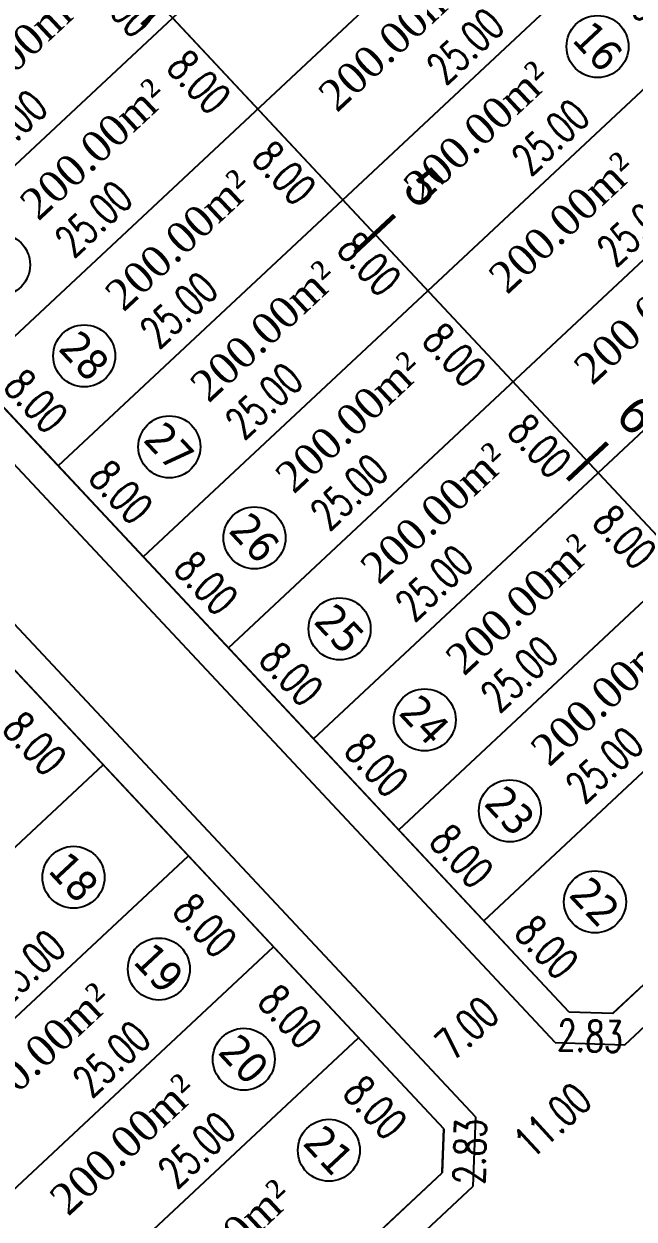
# Model space of a CAD drawing. Header units: metres. Extents: x 436314 to 439216, y 9612307 to 9615043.
# Drawn here: x 437569.4 to 437608.6, y 9614824.6 to 9614901.4 of the extents above; entities that cross this region are included whole.
import ezdxf

# ---------------------------------------------------------------- set-up
doc = ezdxf.new("R2010")
doc.units = ezdxf.units.M
doc.header["$PDMODE"] = 35
doc.header["$PDSIZE"] = 0.1
doc.linetypes.add('ACAD_ISO02W100', pattern=[15, 12, -3])
for name, color, linetype in [('Auxiliar', 7, 'Continuous'), ('COTAS', 10, 'Continuous'), ('Eixo Acesso', 2, 'ACAD_ISO02W100'), ('Estacas', 7, 'Continuous'), ('Layer3', 1, 'Continuous'), ('M_FIO', 32, 'Continuous'), ('ÁREA', 7, 'Continuous')]:
    doc.layers.add(name, color=color, linetype=linetype)
doc.layers.get('0').off()
doc.styles.add('ARIAL', font='arial.ttf')
doc.styles.add('COTAS', font='romans.shx', dxfattribs={"width": 0.7})
doc.styles.add('tahoma', font='tahoma.ttf')
doc.styles.add('ÁREA', font='times.ttf', dxfattribs={"height": 2})
doc.dimstyles.new('C-75', dxfattribs={"dimtxt": 2, "dimasz": 0.2, "dimexe": 0, "dimexo": 0, "dimgap": 1, "dimtad": 0, "dimzin": 4, "dimdsep": 46, "dimtxsty": 'COTAS', "dimblk1": 'BOL-COT', "dimblk2": 'BOL-COT', "dimsah": 1, "dimcen": 0.1, "dimse1": 1, "dimse2": 1, "dimsd1": 1, "dimsd2": 1, "dimclrd": 8, "dimclre": 256, "dimclrt": 256, "dimaunit": 1, "dimadec": 3, "dimazin": 0, "dimtfac": 0.5, "dimtix": 1, "dimtmove": 0, "dimatfit": 3, "dimldrblk": 'BOL-COT', "dimfxl": 1, "dimtolj": 1, "dimtzin": 0, "dimarcsym": 0})

# ---------------------------------------------------------------- blocks, each defined once
blk = doc.blocks.new('Est')
at = {"const_width": 0.2}
blk.add_lwpolyline([(0, -1.2), (0, 1.2)], dxfattribs=at)
blk = doc.blocks.new('*D698')
at = {"layer": 'Defpoints', "color": 0, "transparency": 16777216}
for p in [(2793.276, 1045.556), (2790.997, 1037.556), (2793.277, 1037.556)]:
    blk.add_point(p, dxfattribs=at)
at = {"layer": 'Layer3', "transparency": 16777216, "insert": (2790.997, 1041.556), "char_height": 2, "attachment_point": 5, "rotation": 270.00204, "style": 'COTAS'}
blk.add_mtext('\\A1;8.00', dxfattribs=at)
blk = doc.blocks.new('BOL-COT')
at = {"layer": 'COTAS'}
for p, q in [((-2, 0), (2, 0)), ((0, -3), (0, 3))]:
    blk.add_line(p, q, dxfattribs=at)
blk.add_circle((0, 0), 0.4, dxfattribs=at)
blk = doc.blocks.new('*D699')
at = {"layer": 'Defpoints', "color": 0, "transparency": 16777216}
for p in [(2768.277, 1039.399), (2768.277, 1037.555), (2793.277, 1037.556)]:
    blk.add_point(p, dxfattribs=at)
at = {"layer": 'Layer3', "transparency": 16777216, "insert": (2780.777, 1039.399), "char_height": 2, "attachment_point": 5, "rotation": 0.00204, "style": 'COTAS'}
blk.add_mtext('\\A1;25.00', dxfattribs=at)
blk = doc.blocks.new('*D703')
at = {"layer": 'Defpoints', "color": 0, "transparency": 16777216}
for p in [(2768.277, 1031.399), (2768.277, 1029.555), (2793.277, 1029.556)]:
    blk.add_point(p, dxfattribs=at)
at = {"layer": 'Layer3', "transparency": 16777216, "insert": (2780.777, 1031.399), "char_height": 2, "attachment_point": 5, "rotation": 0.00204, "style": 'COTAS'}
blk.add_mtext('\\A1;25.00', dxfattribs=at)
blk = doc.blocks.new('*D707')
at = {"layer": 'Defpoints', "color": 0, "transparency": 16777216}
for p in [(2793.277, 1029.556), (2790.998, 1021.556), (2793.277, 1021.556)]:
    blk.add_point(p, dxfattribs=at)
at = {"layer": 'Layer3', "transparency": 16777216, "insert": (2790.997, 1025.556), "char_height": 2, "attachment_point": 5, "rotation": 270.00204, "style": 'COTAS'}
blk.add_mtext('\\A1;8.00', dxfattribs=at)
blk = doc.blocks.new('*D708')
at = {"layer": 'Defpoints', "color": 0, "transparency": 16777216}
for p in [(2768.277, 1023.399), (2768.277, 1021.555), (2793.277, 1021.556)]:
    blk.add_point(p, dxfattribs=at)
at = {"layer": 'Layer3', "transparency": 16777216, "insert": (2780.777, 1023.399), "char_height": 2, "attachment_point": 5, "rotation": 0.00204, "style": 'COTAS'}
blk.add_mtext('\\A1;25.00', dxfattribs=at)
blk = doc.blocks.new('*D712')
at = {"layer": 'Defpoints', "color": 0, "transparency": 16777216}
for p in [(2793.277, 1021.556), (2790.998, 1013.556), (2793.278, 1013.556)]:
    blk.add_point(p, dxfattribs=at)
at = {"layer": 'Layer3', "transparency": 16777216, "insert": (2790.998, 1017.556), "char_height": 2, "attachment_point": 5, "rotation": 270.00204, "style": 'COTAS'}
blk.add_mtext('\\A1;8.00', dxfattribs=at)
blk = doc.blocks.new('*D713')
at = {"layer": 'Defpoints', "color": 0, "transparency": 16777216}
for p in [(2768.277, 1015.399), (2768.278, 1013.555), (2793.278, 1013.556)]:
    blk.add_point(p, dxfattribs=at)
at = {"layer": 'Layer3', "transparency": 16777216, "insert": (2780.777, 1015.399), "char_height": 2, "attachment_point": 5, "rotation": 0.00204, "style": 'COTAS'}
blk.add_mtext('\\A1;25.00', dxfattribs=at)
blk = doc.blocks.new('*D717')
at = {"layer": 'Defpoints', "color": 0, "transparency": 16777216}
for p in [(2793.278, 1013.556), (2790.998, 1005.556), (2793.278, 1005.556)]:
    blk.add_point(p, dxfattribs=at)
at = {"layer": 'Layer3', "transparency": 16777216, "insert": (2790.998, 1009.556), "char_height": 2, "attachment_point": 5, "rotation": 270.00204, "style": 'COTAS'}
blk.add_mtext('\\A1;8.00', dxfattribs=at)
blk = doc.blocks.new('*D718')
at = {"layer": 'Defpoints', "color": 0, "transparency": 16777216}
for p in [(2768.106, 1006.262), (2768.106, 1002.432), (2791.106, 1002.433)]:
    blk.add_point(p, dxfattribs=at)
at = {"layer": 'Layer3', "transparency": 16777216, "insert": (2779.606, 1006.262), "char_height": 2, "attachment_point": 5, "rotation": 0.00204, "style": 'COTAS'}
blk.add_mtext('\\A1;23.00', dxfattribs=at)
blk = doc.blocks.new('*D772')
at = {"layer": 'Defpoints', "color": 0, "transparency": 16777216}
for p in [(2824.961, 1076.327), (2824.962, 1068.327), (2827.492, 1068.327)]:
    blk.add_point(p, dxfattribs=at)
at = {"layer": 'Layer3', "transparency": 16777216, "insert": (2827.492, 1072.327), "char_height": 2, "attachment_point": 5, "rotation": 270.00204, "style": 'COTAS'}
blk.add_mtext('\\A1;8.00', dxfattribs=at)
blk = doc.blocks.new('*D773')
at = {"layer": 'Defpoints', "color": 0, "transparency": 16777216}
for p in [(2829.275, 1071.592), (2804.276, 1069.547), (2829.276, 1069.557)]:
    blk.add_point(p, dxfattribs=at)
at = {"layer": 'Layer3', "transparency": 16777216, "insert": (2816.775, 1071.587), "char_height": 2, "attachment_point": 5, "rotation": 0.02224, "style": 'COTAS'}
blk.add_mtext('\\A1;25.00', dxfattribs=at)
blk = doc.blocks.new('*D775')
at = {"layer": 'Defpoints', "color": 0, "transparency": 16777216}
for p in [(2829.276, 1063.401), (2829.276, 1061.557), (2854.276, 1061.558)]:
    blk.add_point(p, dxfattribs=at)
at = {"layer": 'Layer3', "transparency": 16777216, "insert": (2841.776, 1063.401), "char_height": 2, "attachment_point": 5, "rotation": 0.00204, "style": 'COTAS'}
blk.add_mtext('\\A1;25.00', dxfattribs=at)
blk = doc.blocks.new('*D777')
at = {"layer": 'Defpoints', "color": 0, "transparency": 16777216}
for p in [(2825.179, 1069.379), (2825.179, 1061.379), (2827.71, 1061.379)]:
    blk.add_point(p, dxfattribs=at)
at = {"layer": 'Layer3', "transparency": 16777216, "insert": (2827.71, 1065.379), "char_height": 2, "attachment_point": 5, "rotation": 270.00204, "style": 'COTAS'}
blk.add_mtext('\\A1;8.00', dxfattribs=at)
blk = doc.blocks.new('*D778')
at = {"layer": 'Defpoints', "color": 0, "transparency": 16777216}
for p in [(2829.275, 1063.592), (2804.276, 1061.547), (2829.276, 1061.557)]:
    blk.add_point(p, dxfattribs=at)
at = {"layer": 'Layer3', "transparency": 16777216, "insert": (2816.775, 1063.587), "char_height": 2, "attachment_point": 5, "rotation": 0.02224, "style": 'COTAS'}
blk.add_mtext('\\A1;25.00', dxfattribs=at)
blk = doc.blocks.new('*D780')
at = {"layer": 'Defpoints', "color": 0, "transparency": 16777216}
for p in [(2829.276, 1055.401), (2829.276, 1053.557), (2854.276, 1053.558)]:
    blk.add_point(p, dxfattribs=at)
at = {"layer": 'Layer3', "transparency": 16777216, "insert": (2841.776, 1055.401), "char_height": 2, "attachment_point": 5, "rotation": 0.00204, "style": 'COTAS'}
blk.add_mtext('\\A1;25.00', dxfattribs=at)
blk = doc.blocks.new('*D781')
at = {"layer": 'Defpoints', "color": 0, "transparency": 16777216}
for p in [(2804.276, 1061.556), (2804.276, 1053.556), (2806.068, 1053.556)]:
    blk.add_point(p, dxfattribs=at)
at = {"layer": 'Layer3', "transparency": 16777216, "insert": (2806.068, 1057.556), "char_height": 2, "attachment_point": 5, "rotation": 270.00204, "style": 'COTAS'}
blk.add_mtext('\\A1;8.00', dxfattribs=at)
blk = doc.blocks.new('*D782')
at = {"layer": 'Defpoints', "color": 0, "transparency": 16777216}
for p in [(2825.179, 1061.379), (2825.179, 1053.379), (2827.71, 1053.379)]:
    blk.add_point(p, dxfattribs=at)
at = {"layer": 'Layer3', "transparency": 16777216, "insert": (2827.71, 1057.379), "char_height": 2, "attachment_point": 5, "rotation": 270.00204, "style": 'COTAS'}
blk.add_mtext('\\A1;8.00', dxfattribs=at)
blk = doc.blocks.new('*D783')
at = {"layer": 'Defpoints', "color": 0, "transparency": 16777216}
for p in [(2829.275, 1055.592), (2804.276, 1053.547), (2829.276, 1053.557)]:
    blk.add_point(p, dxfattribs=at)
at = {"layer": 'Layer3', "transparency": 16777216, "insert": (2816.775, 1055.587), "char_height": 2, "attachment_point": 5, "rotation": 0.02224, "style": 'COTAS'}
blk.add_mtext('\\A1;25.00', dxfattribs=at)
blk = doc.blocks.new('*D784')
at = {"layer": 'Defpoints', "color": 0, "transparency": 16777216}
for p in [(2854.276, 1053.558), (2851.997, 1045.558), (2854.276, 1045.558)]:
    blk.add_point(p, dxfattribs=at)
at = {"layer": 'Layer3', "transparency": 16777216, "insert": (2851.997, 1049.558), "char_height": 2, "attachment_point": 5, "rotation": 270.00204, "style": 'COTAS'}
blk.add_mtext('\\A1;8.00', dxfattribs=at)
blk = doc.blocks.new('*D785')
at = {"layer": 'Defpoints', "color": 0, "transparency": 16777216}
for p in [(2829.276, 1047.401), (2829.276, 1045.557), (2854.276, 1045.558)]:
    blk.add_point(p, dxfattribs=at)
at = {"layer": 'Layer3', "transparency": 16777216, "insert": (2841.776, 1047.401), "char_height": 2, "attachment_point": 5, "rotation": 0.00204, "style": 'COTAS'}
blk.add_mtext('\\A1;25.00', dxfattribs=at)
blk = doc.blocks.new('*D786')
at = {"layer": 'Defpoints', "color": 0, "transparency": 16777216}
for p in [(2804.276, 1053.556), (2804.276, 1045.556), (2806.069, 1045.556)]:
    blk.add_point(p, dxfattribs=at)
at = {"layer": 'Layer3', "transparency": 16777216, "insert": (2806.068, 1049.556), "char_height": 2, "attachment_point": 5, "rotation": 270.00204, "style": 'COTAS'}
blk.add_mtext('\\A1;8.00', dxfattribs=at)
blk = doc.blocks.new('*D787')
at = {"layer": 'Defpoints', "color": 0, "transparency": 16777216}
for p in [(2825.179, 1053.379), (2825.18, 1045.379), (2827.71, 1045.379)]:
    blk.add_point(p, dxfattribs=at)
at = {"layer": 'Layer3', "transparency": 16777216, "insert": (2827.71, 1049.379), "char_height": 2, "attachment_point": 5, "rotation": 270.00204, "style": 'COTAS'}
blk.add_mtext('\\A1;8.00', dxfattribs=at)
blk = doc.blocks.new('*D788')
at = {"layer": 'Defpoints', "color": 0, "transparency": 16777216}
for p in [(2829.276, 1047.592), (2804.276, 1045.547), (2829.276, 1045.557)]:
    blk.add_point(p, dxfattribs=at)
at = {"layer": 'Layer3', "transparency": 16777216, "insert": (2816.776, 1047.587), "char_height": 2, "attachment_point": 5, "rotation": 0.02224, "style": 'COTAS'}
blk.add_mtext('\\A1;25.00', dxfattribs=at)
blk = doc.blocks.new('*D790')
at = {"layer": 'Defpoints', "color": 0, "transparency": 16777216}
for p in [(2829.277, 1039.401), (2829.277, 1037.557), (2854.277, 1037.558)]:
    blk.add_point(p, dxfattribs=at)
at = {"layer": 'Layer3', "transparency": 16777216, "insert": (2841.777, 1039.401), "char_height": 2, "attachment_point": 5, "rotation": 0.00204, "style": 'COTAS'}
blk.add_mtext('\\A1;25.00', dxfattribs=at)
blk = doc.blocks.new('*D791')
at = {"layer": 'Defpoints', "color": 0, "transparency": 16777216}
for p in [(2804.276, 1045.556), (2804.277, 1037.556), (2806.069, 1037.556)]:
    blk.add_point(p, dxfattribs=at)
at = {"layer": 'Layer3', "transparency": 16777216, "insert": (2806.069, 1041.556), "char_height": 2, "attachment_point": 5, "rotation": 270.00204, "style": 'COTAS'}
blk.add_mtext('\\A1;8.00', dxfattribs=at)
blk = doc.blocks.new('*D792')
at = {"layer": 'Defpoints', "color": 0, "transparency": 16777216}
for p in [(2825.18, 1045.379), (2825.18, 1037.379), (2827.711, 1037.379)]:
    blk.add_point(p, dxfattribs=at)
at = {"layer": 'Layer3', "transparency": 16777216, "insert": (2827.71, 1041.379), "char_height": 2, "attachment_point": 5, "rotation": 270.00204, "style": 'COTAS'}
blk.add_mtext('\\A1;8.00', dxfattribs=at)
blk = doc.blocks.new('*D793')
at = {"layer": 'Defpoints', "color": 0, "transparency": 16777216}
for p in [(2829.276, 1039.592), (2804.277, 1037.547), (2829.277, 1037.557)]:
    blk.add_point(p, dxfattribs=at)
at = {"layer": 'Layer3', "transparency": 16777216, "insert": (2816.776, 1039.587), "char_height": 2, "attachment_point": 5, "rotation": 0.02224, "style": 'COTAS'}
blk.add_mtext('\\A1;25.00', dxfattribs=at)
blk = doc.blocks.new('*D794')
at = {"layer": 'Defpoints', "color": 0, "transparency": 16777216}
for p in [(2829.277, 1031.401), (2829.277, 1029.557), (2854.277, 1029.558)]:
    blk.add_point(p, dxfattribs=at)
at = {"layer": 'Layer3', "transparency": 16777216, "insert": (2841.777, 1031.401), "char_height": 2, "attachment_point": 5, "rotation": 0.00204, "style": 'COTAS'}
blk.add_mtext('\\A1;25.00', dxfattribs=at)
blk = doc.blocks.new('*D795')
at = {"layer": 'Defpoints', "color": 0, "transparency": 16777216}
for p in [(2804.277, 1037.556), (2804.277, 1029.556), (2806.069, 1029.556)]:
    blk.add_point(p, dxfattribs=at)
at = {"layer": 'Layer3', "transparency": 16777216, "insert": (2806.069, 1033.556), "char_height": 2, "attachment_point": 5, "rotation": 270.00204, "style": 'COTAS'}
blk.add_mtext('\\A1;8.00', dxfattribs=at)
blk = doc.blocks.new('*D796')
at = {"layer": 'Defpoints', "color": 0, "transparency": 16777216}
for p in [(2825.18, 1037.379), (2825.18, 1029.379), (2827.711, 1029.379)]:
    blk.add_point(p, dxfattribs=at)
at = {"layer": 'Layer3', "transparency": 16777216, "insert": (2827.711, 1033.379), "char_height": 2, "attachment_point": 5, "rotation": 270.00204, "style": 'COTAS'}
blk.add_mtext('\\A1;8.00', dxfattribs=at)
blk = doc.blocks.new('*D797')
at = {"layer": 'Defpoints', "color": 0, "transparency": 16777216}
for p in [(2829.276, 1031.592), (2804.277, 1029.547), (2829.277, 1029.557)]:
    blk.add_point(p, dxfattribs=at)
at = {"layer": 'Layer3', "transparency": 16777216, "insert": (2816.776, 1031.587), "char_height": 2, "attachment_point": 5, "rotation": 0.02224, "style": 'COTAS'}
blk.add_mtext('\\A1;25.00', dxfattribs=at)
blk = doc.blocks.new('*D800')
at = {"layer": 'Defpoints', "color": 0, "transparency": 16777216}
for p in [(2804.277, 1029.556), (2804.277, 1021.556), (2806.069, 1021.556)]:
    blk.add_point(p, dxfattribs=at)
at = {"layer": 'Layer3', "transparency": 16777216, "insert": (2806.069, 1025.556), "char_height": 2, "attachment_point": 5, "rotation": 270.00204, "style": 'COTAS'}
blk.add_mtext('\\A1;8.00', dxfattribs=at)
blk = doc.blocks.new('*D801')
at = {"layer": 'Defpoints', "color": 0, "transparency": 16777216}
for p in [(2825.18, 1029.379), (2825.18, 1021.379), (2827.711, 1021.379)]:
    blk.add_point(p, dxfattribs=at)
at = {"layer": 'Layer3', "transparency": 16777216, "insert": (2827.711, 1025.379), "char_height": 2, "attachment_point": 5, "rotation": 270.00204, "style": 'COTAS'}
blk.add_mtext('\\A1;8.00', dxfattribs=at)
blk = doc.blocks.new('*D802')
at = {"layer": 'Defpoints', "color": 0, "transparency": 16777216}
for p in [(2829.276, 1023.592), (2804.277, 1021.547), (2829.277, 1021.557)]:
    blk.add_point(p, dxfattribs=at)
at = {"layer": 'Layer3', "transparency": 16777216, "insert": (2816.776, 1023.587), "char_height": 2, "attachment_point": 5, "rotation": 0.02224, "style": 'COTAS'}
blk.add_mtext('\\A1;25.00', dxfattribs=at)
blk = doc.blocks.new('*D805')
at = {"layer": 'Defpoints', "color": 0, "transparency": 16777216}
for p in [(2804.277, 1021.556), (2804.278, 1013.556), (2806.07, 1013.556)]:
    blk.add_point(p, dxfattribs=at)
at = {"layer": 'Layer3', "transparency": 16777216, "insert": (2806.07, 1017.556), "char_height": 2, "attachment_point": 5, "rotation": 270.00204, "style": 'COTAS'}
blk.add_mtext('\\A1;8.00', dxfattribs=at)
blk = doc.blocks.new('*D807')
at = {"layer": 'Defpoints', "color": 0, "transparency": 16777216}
for p in [(2829.277, 1015.592), (2804.278, 1013.547), (2829.278, 1013.557)]:
    blk.add_point(p, dxfattribs=at)
at = {"layer": 'Layer3', "transparency": 16777216, "insert": (2816.777, 1015.587), "char_height": 2, "attachment_point": 5, "rotation": 0.02224, "style": 'COTAS'}
blk.add_mtext('\\A1;25.00', dxfattribs=at)
blk = doc.blocks.new('*D810')
at = {"layer": 'Defpoints', "color": 0, "transparency": 16777216}
for p in [(2804.278, 1013.556), (2804.278, 1005.556), (2806.07, 1005.556)]:
    blk.add_point(p, dxfattribs=at)
at = {"layer": 'Layer3', "transparency": 16777216, "insert": (2806.07, 1009.556), "char_height": 2, "attachment_point": 5, "rotation": 270.00204, "style": 'COTAS'}
blk.add_mtext('\\A1;8.00', dxfattribs=at)
blk = doc.blocks.new('*D811')
at = {"layer": 'Defpoints', "color": 0, "transparency": 16777216}
for p in [(2829.278, 1006.307), (2806.278, 1003.556), (2829.278, 1003.557)]:
    blk.add_point(p, dxfattribs=at)
at = {"layer": 'Layer3', "transparency": 16777216, "insert": (2817.778, 1006.307), "char_height": 2, "attachment_point": 5, "rotation": 0.00204, "style": 'COTAS'}
blk.add_mtext('\\A1;23.00', dxfattribs=at)
blk = doc.blocks.new('*D836')
at = {"layer": 'Defpoints', "color": 0, "transparency": 16777216}
for p in [(2793.567, 1005.282), (2791.567, 1003.282), (2792.501, 1002.348)]:
    blk.add_point(p, dxfattribs=at)
at = {"layer": 'Layer3', "transparency": 16777216, "insert": (2793.501, 1003.348), "char_height": 2, "attachment_point": 5, "rotation": 45.00205, "style": 'COTAS'}
blk.add_mtext('\\A1;2.83', dxfattribs=at)
blk = doc.blocks.new('*D837')
at = {"layer": 'Defpoints', "color": 0, "transparency": 16777216}
for p in [(2804.278, 1005.556), (2806.278, 1003.556), (2805.212, 1002.49)]:
    blk.add_point(p, dxfattribs=at)
at = {"layer": 'Layer3', "transparency": 16777216, "insert": (2804.212, 1003.49), "char_height": 2, "attachment_point": 5, "rotation": 315.00204, "style": 'COTAS'}
blk.add_mtext('\\A1;2.83', dxfattribs=at)
blk = doc.blocks.new('*D877')
at = {"layer": 'Defpoints', "color": 0, "transparency": 16777216}
for p in [(2793.278, 1005.664), (2804.278, 1005.556), (2804.234, 1001.132)]:
    blk.add_point(p, dxfattribs=at)
at = {"layer": 'Layer3', "transparency": 16777216, "insert": (2798.734, 1001.186), "char_height": 2, "attachment_point": 5, "rotation": 359.43568, "style": 'COTAS'}
blk.add_mtext('\\A1;11.00', dxfattribs=at)
blk = doc.blocks.new('*D878')
at = {"layer": 'Defpoints', "color": 0, "transparency": 16777216}
for p in [(2795.278, 1009.266), (2802.278, 1009.266), (2802.278, 1009.266)]:
    blk.add_point(p, dxfattribs=at)
at = {"layer": 'Layer3', "transparency": 16777216, "insert": (2798.778, 1009.266), "char_height": 2, "attachment_point": 5, "rotation": 0.00204, "style": 'COTAS'}
blk.add_mtext('\\A1;7.00', dxfattribs=at)
blk = doc.blocks.new('atutu')
at = {"layer": 'Layer3', "color": 0}
for p, q in [((2793.278, 1005.556), (2791.278, 1003.556)), ((2804.278, 1005.556), (2806.278, 1003.556))]:
    blk.add_line(p, q, dxfattribs=at)
for points in [[(2829.273, 1150.557), (2829.278, 1003.557)], [(2793.278, 1005.556), (2793.273, 1148.556)], [(2804.278, 1005.556), (2804.273, 1148.556)], [(2804.276, 1069.556), (2854.276, 1069.558)], [(2804.276, 1061.556), (2854.276, 1061.558)], [(2804.276, 1053.556), (2854.276, 1053.558)], [(2804.276, 1045.556), (2854.276, 1045.558)], [(2743.277, 1037.554), (2793.277, 1037.556)], [(2804.277, 1037.556), (2854.277, 1037.558)], [(2743.277, 1029.554), (2793.277, 1029.556)], [(2804.277, 1029.556), (2854.277, 1029.558)], [(2743.277, 1021.554), (2793.277, 1021.556)], [(2804.277, 1021.556), (2854.277, 1021.558)], [(2743.278, 1013.554), (2793.278, 1013.556)], [(2804.278, 1013.556), (2854.278, 1013.558)], [(2745.278, 1003.554), (2791.278, 1003.556)], [(2806.278, 1003.556), (2852.278, 1003.558)]]:
    blk.add_lwpolyline(points, dxfattribs=at)
for centre in [(2810.315, 1065.568), (2810.315, 1057.568), (2810.316, 1049.568), (2847.946, 1049.578), (2810.316, 1041.568), (2786.947, 1033.576), (2810.316, 1033.568), (2786.928, 1025.53), (2810.316, 1025.568), (2786.947, 1017.576), (2810.317, 1017.568), (2786.948, 1009.576), (2810.317, 1009.568)]:
    blk.add_circle(centre, 1.991, dxfattribs=at)
at = {"layer": 'M_FIO'}
for p, q in [((2795.278, 1004.727), (2792.106, 1001.556)), ((2795.278, 1004.727), (2792.106, 1001.556)), ((2802.278, 1004.728), (2805.45, 1001.556)), ((2802.278, 1004.728), (2805.45, 1001.556))]:
    blk.add_line(p, q, dxfattribs=at)
for points in [[(2795.278, 1004.727), (2795.273, 1149.384)], [(2795.278, 1004.727), (2795.273, 1149.384)], [(2802.278, 1004.728), (2802.273, 1149.384)], [(2802.278, 1004.728), (2802.273, 1149.384)], [(2744.45, 1001.554), (2792.106, 1001.556)], [(2744.45, 1001.554), (2792.106, 1001.556)], [(2805.45, 1001.556), (2853.106, 1001.558)], [(2805.45, 1001.556), (2853.106, 1001.558)]]:
    blk.add_lwpolyline(points, dxfattribs=at)
at = {"layer": 'Layer3', "color": 5, "char_height": 2, "attachment_point": 5, "rotation": 270.04973, "style": 'tahoma'}
for s, insert in [('\\A1;28', (2810.315, 1057.568)), ('\\A1;27', (2810.316, 1049.568)), ('\\A1;16', (2847.946, 1049.578)), ('\\A1;26', (2810.316, 1041.568)), ('\\A1;18', (2786.947, 1033.576)), ('\\A1;25', (2810.316, 1033.568)), ('\\A1;19', (2786.947, 1025.576)), ('\\A1;24', (2810.316, 1025.568)), ('\\A1;20', (2786.947, 1017.576)), ('\\A1;23', (2810.317, 1017.568)), ('\\A1;21', (2786.948, 1009.576)), ('\\A1;22', (2810.317, 1009.568))]:
    blk.add_mtext(s, dxfattribs=dict(at, insert=insert))
at = {"layer": 'ÁREA', "linetype": 'Continuous', "lineweight": -2, "extrusion": (0.026231, -0.000470843, 0.999656), "style": 'ÁREA'}
for s, p in [('200.00m²', (1124.19, -2793.479, 68.759)), ('200.00m²', (1116.192, -2793.622, 68.763)), ('200.00m²', (1108.193, -2793.766, 68.767)), ('200.00m²', (1108.539, -2812.509, 69.259)), ('200.00m²', (1100.194, -2793.91, 68.77)), ('200.00m²', (1100.54, -2812.653, 69.262)), ('200.00m²', (1092.196, -2794.054, 68.774)), ('200.00m²', (1092.542, -2812.797, 69.266)), ('200.00m²', (1084.197, -2794.198, 68.778)), ('200.00m²', (1084.543, -2812.941, 69.27)), ('200.00m²', (1075.447, -2752.115, 67.674)), ('200.00m²', (1076.198, -2794.341, 68.782)), ('200.00m²', (1067.449, -2752.259, 67.677)), ('200.00m²', (1068.199, -2794.485, 68.785)), ('248.00m²', (1058.324, -2752.252, 67.677))]:
    blk.add_text(s, height=2, rotation=271, dxfattribs=at).set_placement(p)
at = {"layer": 'Layer3', "color": 0}
for base, p1, p2, picture, middle in [((2827.492, 1068.327), (2824.961, 1076.327), (2824.962, 1068.327), '*D772', (2827.492, 1072.327)), ((2827.71, 1061.379), (2825.179, 1069.379), (2825.179, 1061.379), '*D777', (2827.71, 1065.379)), ((2827.71, 1053.379), (2825.179, 1061.379), (2825.179, 1053.379), '*D782', (2827.71, 1057.379)), ((2827.71, 1045.379), (2825.179, 1053.379), (2825.18, 1045.379), '*D787', (2827.71, 1049.379)), ((2827.711, 1037.379), (2825.18, 1045.379), (2825.18, 1037.379), '*D792', (2827.71, 1041.379)), ((2827.711, 1029.379), (2825.18, 1037.379), (2825.18, 1029.379), '*D796', (2827.711, 1033.379)), ((2827.711, 1021.379), (2825.18, 1029.379), (2825.18, 1021.379), '*D801', (2827.711, 1025.379))]:
    dim = blk.add_linear_dim(base=base, p1=p1, p2=p2, angle=270.00204, dimstyle='C-75', dxfattribs=at)
    dim.commit()
    dim.dimension.update_dxf_attribs({"geometry": picture, "text_midpoint": middle, "dimtype": 129})
for p1, p2, distance, picture, middle in [((2804.276, 1069.547), (2829.276, 1069.557), 2.035, '*D773', (2816.775, 1071.587)), ((2804.276, 1061.547), (2829.276, 1061.557), 2.035, '*D778', (2816.775, 1063.587)), ((2854.276, 1061.558), (2829.276, 1061.557), -1.844, '*D775', (2841.776, 1063.401)), ((2804.276, 1061.556), (2804.276, 1053.556), 1.792, '*D781', (2806.068, 1057.556)), ((2804.276, 1053.547), (2829.276, 1053.557), 2.035, '*D783', (2816.775, 1055.587)), ((2854.276, 1053.558), (2829.276, 1053.557), -1.844, '*D780', (2841.776, 1055.401)), ((2804.276, 1053.556), (2804.276, 1045.556), 1.792, '*D786', (2806.068, 1049.556)), ((2854.276, 1053.558), (2854.276, 1045.558), -2.28, '*D784', (2851.997, 1049.558)), ((2804.276, 1045.547), (2829.276, 1045.557), 2.035, '*D788', (2816.776, 1047.587)), ((2854.276, 1045.558), (2829.276, 1045.557), -1.844, '*D785', (2841.776, 1047.401)), ((2793.276, 1045.556), (2793.277, 1037.556), -2.28, '*D698', (2790.997, 1041.556)), ((2804.276, 1045.556), (2804.277, 1037.556), 1.792, '*D791', (2806.069, 1041.556)), ((2804.277, 1037.547), (2829.277, 1037.557), 2.035, '*D793', (2816.776, 1039.587)), ((2793.277, 1037.556), (2768.277, 1037.555), -1.844, '*D699', (2780.777, 1039.399)), ((2854.277, 1037.558), (2829.277, 1037.557), -1.844, '*D790', (2841.777, 1039.401)), ((2804.277, 1037.556), (2804.277, 1029.556), 1.792, '*D795', (2806.069, 1033.556)), ((2793.277, 1029.556), (2768.277, 1029.555), -1.844, '*D703', (2780.777, 1031.399)), ((2804.277, 1029.547), (2829.277, 1029.557), 2.035, '*D797', (2816.776, 1031.587)), ((2854.277, 1029.558), (2829.277, 1029.557), -1.844, '*D794', (2841.777, 1031.401)), ((2793.277, 1029.556), (2793.277, 1021.556), -2.28, '*D707', (2790.997, 1025.556)), ((2804.277, 1029.556), (2804.277, 1021.556), 1.792, '*D800', (2806.069, 1025.556)), ((2793.277, 1021.556), (2768.277, 1021.555), -1.844, '*D708', (2780.777, 1023.399)), ((2804.277, 1021.547), (2829.277, 1021.557), 2.035, '*D802', (2816.776, 1023.587)), ((2793.277, 1021.556), (2793.278, 1013.556), -2.28, '*D712', (2790.998, 1017.556)), ((2804.277, 1021.556), (2804.278, 1013.556), 1.792, '*D805', (2806.07, 1017.556)), ((2793.278, 1013.556), (2768.278, 1013.555), -1.844, '*D713', (2780.777, 1015.399)), ((2804.278, 1013.547), (2829.278, 1013.557), 2.035, '*D807', (2816.777, 1015.587)), ((2793.278, 1013.556), (2793.278, 1005.556), -2.28, '*D717', (2790.998, 1009.556)), ((2804.278, 1013.556), (2804.278, 1005.556), 1.792, '*D810', (2806.07, 1009.556)), ((2791.106, 1002.433), (2768.106, 1002.432), -3.83, '*D718', (2779.606, 1006.262)), ((2806.278, 1003.556), (2829.278, 1003.557), 2.75, '*D811', (2817.778, 1006.307)), ((2804.278, 1005.556), (2806.278, 1003.556), -1.507, '*D837', (2804.212, 1003.49)), ((2793.567, 1005.282), (2791.567, 1003.282), 1.321, '*D836', (2793.501, 1003.348))]:
    dim = blk.add_aligned_dim(p1=p1, p2=p2, distance=distance, dimstyle='C-75', dxfattribs=at)
    dim.commit()
    dim.dimension.update_dxf_attribs({"geometry": picture, "text_midpoint": middle})
for p1, p2, distance, picture, middle in [((2795.278, 1009.266), (2802.278, 1009.266), 0, '*D878', (2798.778, 1009.266)), ((2793.278, 1005.664), (2804.278, 1005.556), -4.424, '*D877', (2798.734, 1001.186))]:
    dim = blk.add_aligned_dim(p1=p1, p2=p2, distance=distance, dimstyle='C-75', override={"dimfxl": 1.25}, dxfattribs=at)
    dim.commit()
    dim.dimension.update_dxf_attribs({"geometry": picture, "text_midpoint": middle})

msp = doc.modelspace()

# ---------------------------------------------------------------- linework, layer by layer
at = {"layer": 'Auxiliar', "color": 2, "linetype": 'Continuous', "lineweight": -3}
for p, q in [((437604.401, 9614837.949), (437506.739, 9614942.408)), ((437596.364, 9614830.437), (437498.704, 9614934.895)), ((437607.226, 9614837.854), (437640.828, 9614869.269)), ((437604.401, 9614837.949), (437607.226, 9614837.854)), ((437596.271, 9614827.685), (437596.364, 9614830.437)), ((437562.667, 9614796.195), (437596.269, 9614827.61)), ((437596.269, 9614827.61), (437596.271, 9614827.685))]:
    msp.add_line(p, q, dxfattribs=at)
at = {"layer": 'Eixo Acesso', "color": 2, "linetype": 'Continuous', "lineweight": -3, "ltscale": 3}
msp.add_line((437523.638, 9614960.944), (437624.027, 9614853.562), dxfattribs=at)

# ---------------------------------------------------------------- block references
at = {"rotation": 43.07140519794264}
msp.add_blockref('atutu', (436242.57, 9612188.321), dxfattribs=at)
at = {"layer": 'Estacas', "color": 7, "linetype": 'Continuous', "lineweight": -3, "xscale": 1.458333333106969, "yscale": 1.458333333106969, "zscale": 1.458333333106969, "rotation": 313.0719712201349}
for p in [(437578.272, 9614902.504), (437591.93, 9614887.895), (437605.588, 9614873.285)]:
    msp.add_blockref('Est', p, dxfattribs=at)

# ---------------------------------------------------------------- texts
at = {"layer": 'Estacas', "color": 7, "linetype": 'Continuous', "lineweight": -3, "char_height": 2.4, "attachment_point": 8, "rotation": 313.07197, "style": 'ARIAL'}
for s, insert in [('{\\C256;5}', (437594.231, 9614890.046)), ('{\\C256;6}', (437607.889, 9614875.436))]:
    msp.add_mtext(s, dxfattribs=dict(at, insert=insert))

doc.saveas('drawing.dxf')
